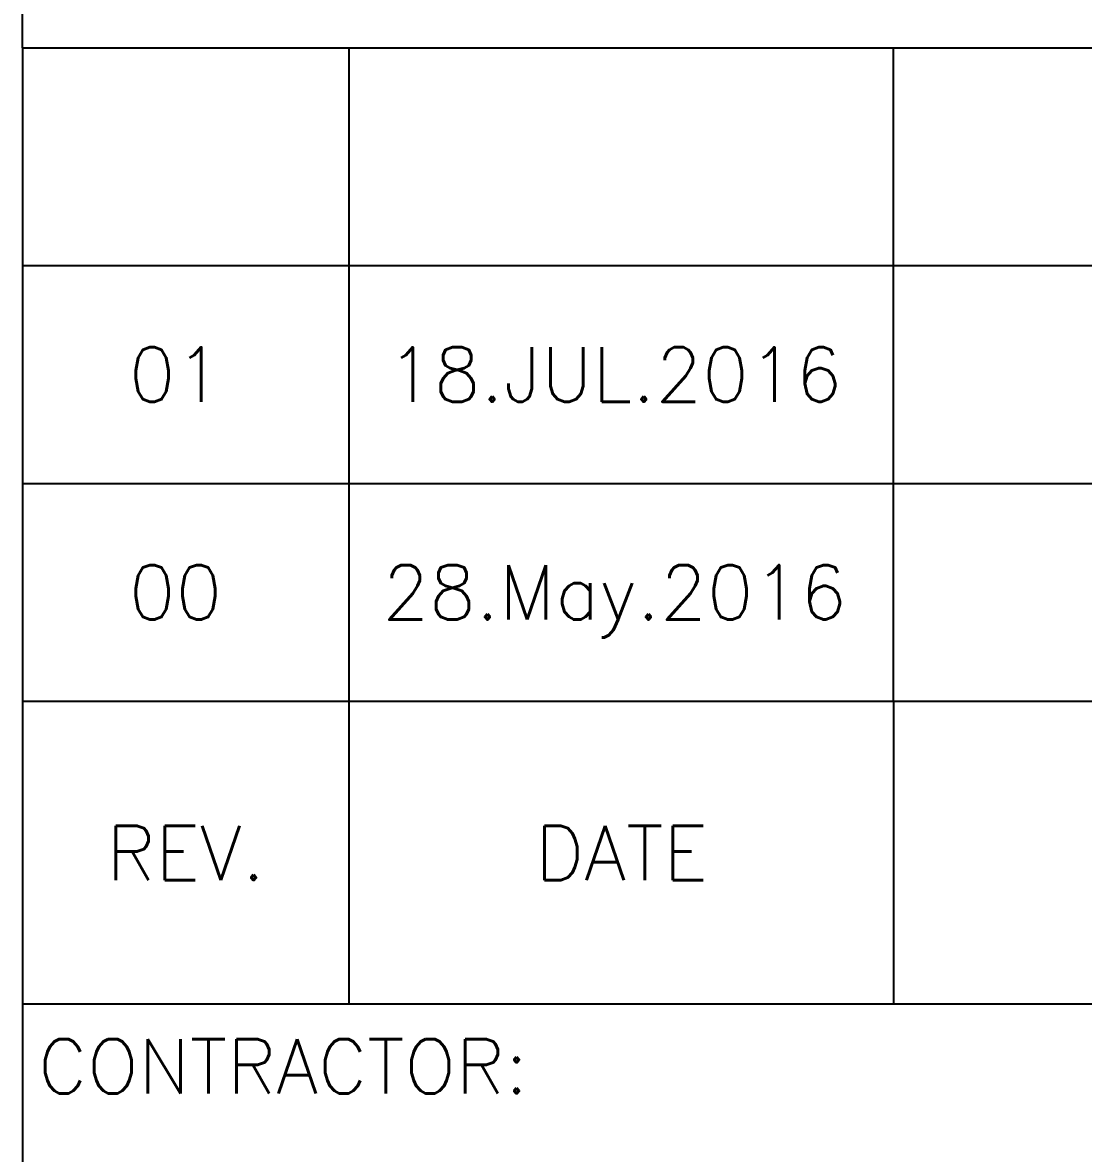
# Model space of a CAD drawing. Header units: millimetres. Extents: x 517777 to 536338, y -327622 to -292910.
# Drawn here: x 531919 to 532995, y -303204 to -302056 of the extents above; entities that cross this region are included whole.
import ezdxf
from ezdxf.enums import TextEntityAlignment as Align

# ---------------------------------------------------------------- set-up
doc = ezdxf.new("R2010")
doc.units = ezdxf.units.MM
doc.layers.add('CADRE', color=5, linetype='Continuous')
doc.styles.add('ROMANS', font='ROMANS.shx', dxfattribs={"width": 0.9})

# ---------------------------------------------------------------- blocks, each defined once
blk = doc.blocks.new('KADR')
at = {"layer": 'CADRE'}
for p, q in [((237747.8, -2730.8), (237747.8, -7100.9)), ((237747.8, -3555.9), (242698.5, -3555.9)), ((238160.4, -3938), (238160.4, -3555.9)), ((238848, -3555.9), (238848, -3938)), ((237747.8, -3938), (242698.5, -3938)), ((237747.8, -3938), (242698.5, -3938))]:
    blk.add_line(p, q, dxfattribs=at)
at = {"layer": 'CADRE', "color": 1}
for p, q in [((237747.8, -2730.8), (242698.5, -2730.8)), ((238160.4, -3555.9), (238160.4, -2730.8)), ((238848, -3555.9), (238848, -2730.8)), ((237747.8, -3005.8), (242698.5, -3005.8)), ((237747.8, -3280.9), (242698.5, -3280.9))]:
    blk.add_line(p, q, dxfattribs=at)
at = {"layer": 'CADRE', "color": 3, "style": 'ROMANS'}
for s, height, p in [('01', 68.76, (237941.1, -3143.4)), ('18.JUL.2016', 68.759, (238495.5, -3143.4)), ('00', 68.76, (237941.1, -3418.4)), ('28.May.2016', 68.759, (238495.5, -3418.4)), ('REV.', 68.76, (237954.1, -3747.6)), ('DATE', 68.76, (238504.2, -3747.6))]:
    blk.add_text(s, height=height, dxfattribs=at).set_placement(p, align=Align.MIDDLE_CENTER)
blk.add_text('CONTRACTOR:', height=68.759, dxfattribs=at).set_placement((237767.7, -4017), align=Align.MIDDLE_LEFT)

msp = doc.modelspace()

# ---------------------------------------------------------------- linework, layer by layer
at = {"color": 5, "ltscale": 200}
msp.add_line((531918.75, -302081.82), (531918.75, -293351.55), dxfattribs=at)

# ---------------------------------------------------------------- block references
at = {"color": 11, "xscale": 0.8033809491331728, "yscale": 0.8033809491331728, "zscale": 0.8033809491331728}
msp.add_blockref('KADR', (340916.66, -299887.95), dxfattribs=at)

doc.saveas('drawing.dxf')
